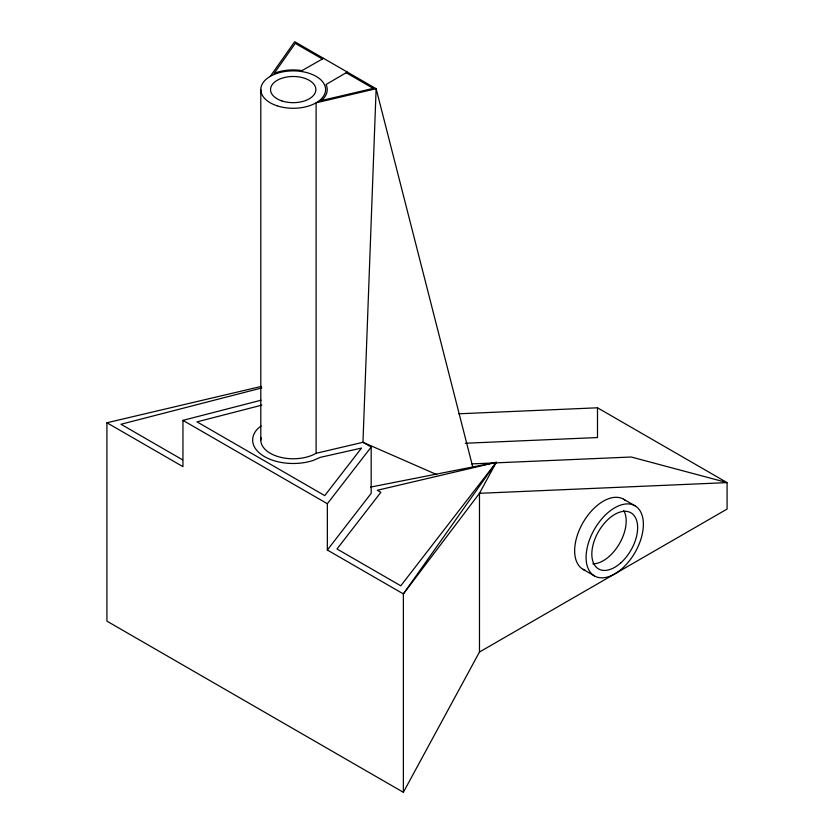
<?xml version="1.0" encoding="UTF-8"?>
<svg xmlns="http://www.w3.org/2000/svg" width="834" height="834" viewBox="0 0 834 834"><rect width="100%" height="100%" fill="white"/><g stroke="black" fill="none" stroke-linecap="round" stroke-linejoin="round"><path stroke-width="1.25" d="M370.577 487.087L496.272 462.338L479.477 493.311L403.375 593.912L403.375 792.3L106.919 621.142L106.919 422.755L261.376 386.403M403.375 792.3L479.477 652.021L479.477 493.311L727.081 482.615L727.081 509.063L479.477 652.021M270.289 76.353L294.694 41.7L376.134 88.717L472.722 466.842M496.272 462.338L400.779 585.802L337.009 548.981L380.857 492.3L377.322 490.267L496.272 462.338L403.375 593.912L327.345 550.013L327.345 503.726L371.182 447.045L362.967 442.291L316.107 453.3A32.401 18.702 0 0 1 278.869 456.844A32.401 18.702 0 0 1 261.084 437.631M327.345 550.013L371.182 493.332L371.182 447.045M261.146 426.038L258.071 428.363A40.564 23.425 0 0 0 264.514 456.625A40.564 23.425 0 0 0 313.48 460.347L320.173 457.386L361.518 448.077L324.749 495.615L197.001 421.858L261.876 405.126M347.309 72.078L326.073 84.495A34.027 19.651 0 0 1 322.675 99.402L321.027 100.643L373.257 88.383L346.173 72.746M323.519 58.338L302.012 70.598A34.027 19.651 0 0 0 276.19 72.568L274.042 73.517L295.278 43.358L322.362 58.995M261.845 387.925L120.972 424.256L182.51 459.784M106.919 422.755L182.948 466.654L182.948 420.357L260.99 400.237M458.783 413.789L597.498 407.795L727.081 482.615L631.213 457.011L471.742 463.902M465.247 443.25L597.498 437.548L597.498 407.795M436.682 474.567L362.967 442.291L376.134 88.717L316.107 102.801L316.107 453.3M623.53 499.18L634.987 505.79A40.501 23.383 -60 0 1 622.143 568.527A40.501 23.383 -60 0 1 587.073 548.272A40.501 23.383 -60 0 1 634.987 505.79M583.039 569.32L594.486 575.94M182.948 420.357L327.345 503.726M260.802 89.582L260.802 440.071M585.26 570.352A40.501 23.383 -60 0 1 583.039 522.564A40.501 23.383 -60 0 1 625.531 500.598M623.686 510.45A32.401 18.702 -60 0 1 619.485 543.601A32.401 18.702 -60 0 1 592.88 563.826M277.003 105.782A32.401 18.702 0 0 0 325.594 89.582A32.401 18.702 0 0 0 277.003 73.382A32.401 18.702 0 0 0 277.003 105.782M281.861 100.914A22.674 13.094 0 0 0 315.877 89.582A22.674 13.094 0 0 0 281.861 78.24A22.674 13.094 0 0 0 281.861 100.914M620.663 562.992A32.401 18.702 -60 0 0 630.931 512.806A32.401 18.702 -60 0 0 592.609 546.791A32.401 18.702 -60 0 0 620.663 562.992"/></g></svg>
